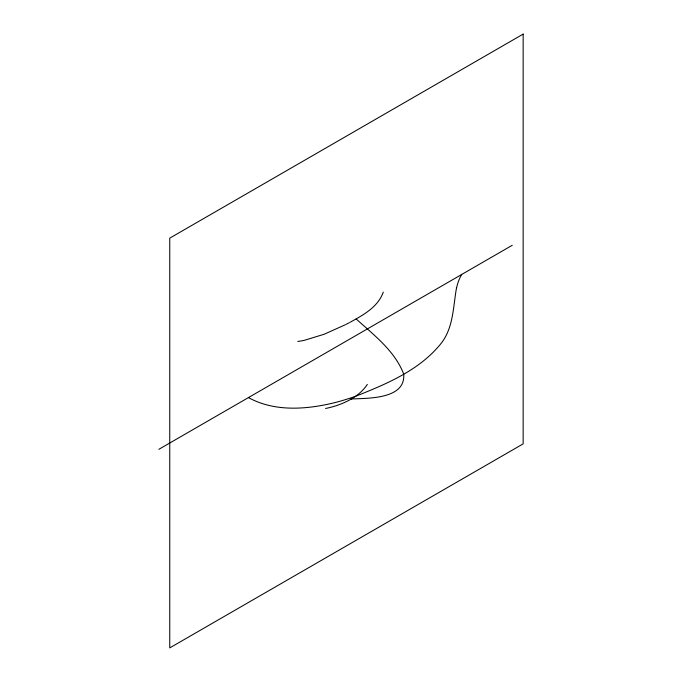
<?xml version="1.0" encoding="UTF-8"?>
<svg xmlns="http://www.w3.org/2000/svg" width="682" height="682" viewBox="0 0 682 682"><rect width="100%" height="100%" fill="white"/><g stroke="black" fill="none" stroke-linecap="round" stroke-linejoin="round"><path stroke-width="1.02" d="M456.514 287.872C453.036 307.224 453.556 328.715 440.095 344.649C418.526 370.727 385.935 384.264 355.22 396.421A190.474 109.964 0 0 1 349.823 398.254L343.728 400.163A153.765 88.771 0 0 1 332.415 403.215C304.99 409.643 273.959 411.689 248.436 397.589M367.334 384.384C358.741 397.7 341.026 405.415 325.561 408.475M383.284 292.075L382.747 293.524A88.941 51.355 0 0 1 382.133 294.965C376.012 308.204 362.321 315.519 350.139 322.245M158.846 449.319L512.25 245.281M349.346 322.663L346.209 324.308M345.424 324.709L324.078 334.274L304.402 340.301A55.14 31.832 0 0 1 302.152 340.753A44.56 25.728 0 0 1 299.594 341.188L299.338 341.222A33.512 19.352 0 0 1 297.812 341.426M350.915 398.996C367.913 398.186 405.858 399.354 403.701 374.051C394.835 350.923 373.966 335.126 356.149 318.937M456.616 287.872A121.166 69.956 0 0 1 461.723 274.335M523.154 34.1L169.75 238.137L169.75 647.9L523.154 443.863L523.154 34.1"/></g></svg>
